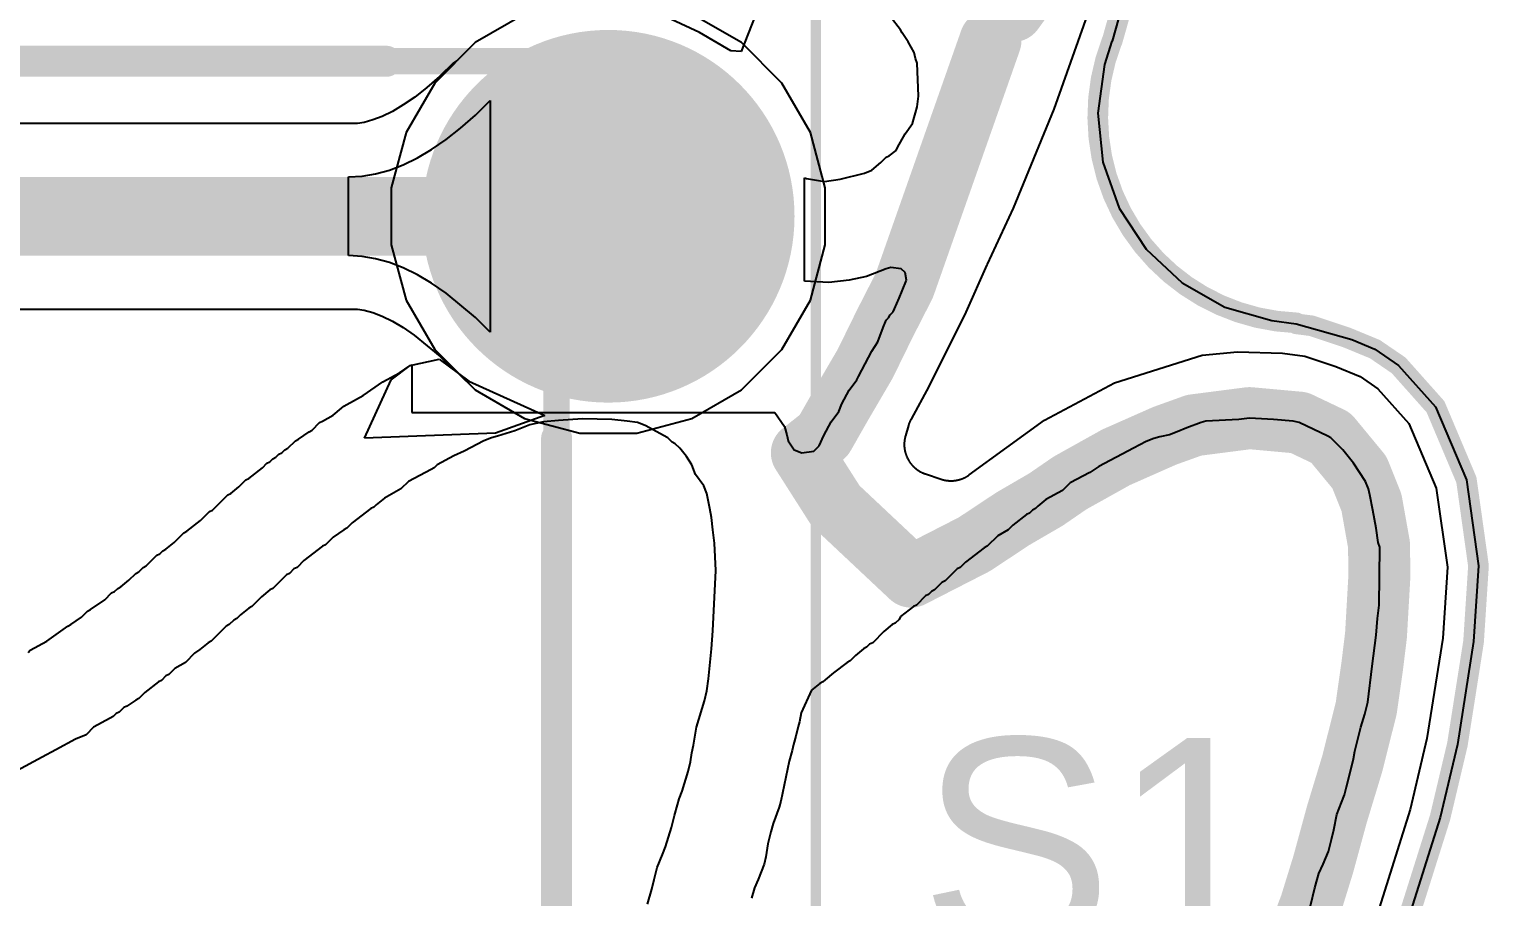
# Model space of a CAD drawing. Header units: inches. Extents: x -21.6 to 21.4, y -24.6 to 14.5.
# Drawn here: x 14.35 to 21.41, y -17.89 to -13.69 of the extents above; entities that cross this region are included whole.
import ezdxf

# ---------------------------------------------------------------- set-up
doc = ezdxf.new("R2010")
doc.units = ezdxf.units.IN
for name, color, linetype in [('Bottom Layer', 5, 'Continuous'), ('Bottom Solder', 6, 'Continuous'), ('Mechanical 4', 56, 'Continuous'), ('Multi-Layer', 9, 'Continuous'), ('Pad Holes', 156, 'Continuous'), ('Top 3D Body', 56, 'Continuous'), ('Top Courtyard', 56, 'Continuous'), ('Top Layer', 1, 'Continuous'), ('Top Overlay', 2, 'Continuous'), ('Top Solder', 216, 'Continuous')]:
    doc.layers.add(name, color=color, linetype=linetype)
doc.styles.add('Arial', font='', dxfattribs={"height": 0.2})
doc.styles.get('Arial').set_extended_font_data('Arial')

# ---------------------------------------------------------------- blocks, each defined once
blk = doc.blocks.new('B__________6X6_59')
at = {"layer": 'Bottom Layer'}
h = blk.add_hatch(color=5, dxfattribs=at)
edge = h.paths.add_edge_path()
edge.add_arc((3.25, 2.25), 0.8, 0, 360)
at = {"layer": 'Bottom Solder'}
h = blk.add_hatch(color=6, dxfattribs=at)
edge = h.paths.add_edge_path()
edge.add_arc((3.25, 2.25), 0.9016, 0, 360)
at = {"layer": 'Multi-Layer'}
h = blk.add_hatch(color=9, dxfattribs=at)
edge = h.paths.add_edge_path()
edge.add_arc((3.25, 2.25), 0.8, 0, 360)
at = {"layer": 'Pad Holes'}
h = blk.add_hatch(color=7, dxfattribs=at)
edge = h.paths.add_edge_path()
edge.add_arc((3.25, 2.25), 0.5, 0, 360)
at = {"layer": 'Top Layer'}
h = blk.add_hatch(color=1, dxfattribs=at)
edge = h.paths.add_edge_path()
edge.add_arc((3.25, 2.25), 0.8, 0, 360)
at = {"layer": 'Top Solder'}
h = blk.add_hatch(color=216, dxfattribs=at)
edge = h.paths.add_edge_path()
edge.add_arc((3.25, 2.25), 0.9016, 0, 360)
at = {"layer": 'Top 3D Body'}
for points in [[(-3, 3, 0.127, 0.127, 0), (3, 3, 0.127, 0.127, 0)], [(3, -3, 0.127, 0.127, 0), (3, 3, 0.127, 0.127, 0)]]:
    blk.add_lwpolyline(points, format="xyseb", dxfattribs=at)
blk.add_lwpolyline([(2.9682, 3, 0.0635, 0.0635, 1), (3.0317, 3, 0.0635, 0.0635, 1)], format="xyseb", close=True, dxfattribs=at)
blk.add_lwpolyline([(2.9682, 3, 0.0635, 0.0635, 1), (3.0317, 3, 0.0635, 0.0635, 1)], format="xyseb", close=True, dxfattribs=at)
at = {"layer": 'Top Courtyard'}
blk.add_lwpolyline([(4.254, -3.254, 0.05, 0.05, 0), (4.254, 3.254, 0.05, 0.05, 0)], format="xyseb", dxfattribs=at)
at = {"layer": 'Top Overlay'}
for points in [[(-2.176, 3, 0.15, 0.15, 0), (2.176, 3, 0.15, 0.15, 0)], [(3, -1.176, 0.15, 0.15, 0), (3, 1.176, 0.15, 0.15, 0)]]:
    blk.add_lwpolyline(points, format="xyseb", dxfattribs=at)
for points in [[(2.1385, 3, 0.075, 0.075, 1), (2.2135, 3, 0.075, 0.075, 1)], [(2.9625, 1.176, 0.075, 0.075, 1), (3.0375, 1.176, 0.075, 0.075, 1)]]:
    blk.add_lwpolyline(points, format="xyseb", close=True, dxfattribs=at)

msp = doc.modelspace()

# ---------------------------------------------------------------- linework, layer by layer
at = {"layer": 'Bottom Layer'}
for p, q in [((19.7684, -13.1221), (19.5888, -13.7528)), ((16.7447, -13.6216), (16.5053, -13.7598)), ((17.7947, -13.7598), (17.5553, -13.6216)), ((16.5053, -13.7598), (16.3098, -13.9553)), ((17.9902, -13.9553), (17.7947, -13.7598)), ((19.5879, -13.7525), (19.5513, -13.8657)), ((19.5888, -13.7528), (19.5879, -13.7525)), ((19.5513, -13.8657), (19.5195, -14.1011)), ((16.3098, -13.9553), (16.1716, -14.1947)), ((18.1284, -14.1947), (17.9902, -13.9553)), ((19.5195, -14.1011), (19.5441, -14.3374)), ((16.1716, -14.1947), (16.1, -14.4618)), ((18.2, -14.4618), (18.1284, -14.1947)), ((19.5441, -14.3374), (19.6237, -14.5612)), ((16.1, -14.4618), (16.1, -14.7382)), ((18.2, -14.7382), (18.2, -14.4618)), ((19.6237, -14.5612), (19.7538, -14.7598)), ((16.1, -14.7382), (16.1716, -15.0053)), ((18.1284, -15.0053), (18.2, -14.7382)), ((19.7538, -14.7598), (19.9272, -14.9222)), ((19.9272, -14.9222), (20.1339, -15.0392)), ((16.1716, -15.0053), (16.3098, -15.2447)), ((17.9902, -15.2447), (18.1284, -15.0053)), ((20.1339, -15.0392), (20.3624, -15.1041)), ((20.3624, -15.1041), (20.4802, -15.1204)), ((20.4802, -15.1204), (20.7487, -15.1966)), ((16.3098, -15.2447), (16.5053, -15.4402)), ((17.7947, -15.4402), (17.9902, -15.2447)), ((20.7487, -15.1966), (20.8607, -15.2429)), ((20.8607, -15.2429), (20.9756, -15.3213)), ((20.9756, -15.3213), (21.1543, -15.5219)), ((16.5053, -15.4402), (16.7447, -15.5784)), ((17.5553, -15.5784), (17.7947, -15.4402)), ((21.1543, -15.5219), (21.3038, -15.8757)), ((16.7447, -15.5784), (17.0118, -15.65)), ((17.2882, -15.65), (17.5553, -15.5784)), ((17.0118, -15.65), (17.2882, -15.65)), ((21.3038, -15.8757), (21.3622, -16.2914)), ((21.3622, -16.2914), (21.3385, -16.658)), ((21.3385, -16.658), (21.2601, -17.1558)), ((21.2601, -17.1558), (21.1762, -17.5096)), ((21.1762, -17.5096), (21.023, -17.9947))]:
    msp.add_line(p, q, dxfattribs=at)
at = {"layer": 'Mechanical 4'}
for points in [[(19.5888, -13.7528, 0.1, 0.1, 0), (19.7684, -13.1221, 0.1, 0.1, 0)], [(20.4808, -15.1157, 0.1, 0.1, -0.515756), (19.5879, -13.7525, 0.1, 0.1, 0)], [(20.4802, -15.1204, 0.1, 0.1, 0), (20.5544, -15.1298, 0.1, 0.1, 0)], [(20.5544, -15.1298, 0.1, 0.1, 0), (20.7239, -15.1864, 0.1, 0.1, 0)], [(20.7239, -15.1864, 0.1, 0.1, 0), (20.8607, -15.2429, 0.1, 0.1, 0)], [(20.8607, -15.2429, 0.1, 0.1, 0), (20.9756, -15.3213, 0.1, 0.1, 0)], [(20.9756, -15.3213, 0.1, 0.1, 0), (21.1543, -15.5219, 0.1, 0.1, 0)], [(21.1543, -15.5219, 0.1, 0.1, 0), (21.3038, -15.8757, 0.1, 0.1, 0)], [(21.3038, -15.8757, 0.1, 0.1, 0), (21.3622, -16.2914, 0.1, 0.1, 0)], [(21.3385, -16.658, 0.1, 0.1, 0), (21.3622, -16.2914, 0.1, 0.1, 0)], [(21.2601, -17.1558, 0.1, 0.1, 0), (21.3385, -16.658, 0.1, 0.1, 0)], [(21.1762, -17.5096, 0.1, 0.1, 0), (21.2601, -17.1558, 0.1, 0.1, 0)], [(21.023, -17.9947, 0.1, 0.1, 0), (21.1762, -17.5096, 0.1, 0.1, 0)]]:
    msp.add_lwpolyline(points, format="xyseb", dxfattribs=at)
for points in [[(19.5629, -13.7525, 0.05, 0.05, 1), (19.6129, -13.7525, 0.05, 0.05, 1)], [(19.5638, -13.7528, 0.05, 0.05, 1), (19.6138, -13.7528, 0.05, 0.05, 1)], [(20.4552, -15.1204, 0.05, 0.05, 1), (20.5052, -15.1204, 0.05, 0.05, 1)], [(20.4558, -15.1157, 0.05, 0.05, 1), (20.5058, -15.1157, 0.05, 0.05, 1)], [(20.5294, -15.1298, 0.05, 0.05, 1), (20.5794, -15.1298, 0.05, 0.05, 1)], [(20.5294, -15.1298, 0.05, 0.05, 1), (20.5794, -15.1298, 0.05, 0.05, 1)], [(20.6989, -15.1864, 0.05, 0.05, 1), (20.7489, -15.1864, 0.05, 0.05, 1)], [(20.6989, -15.1864, 0.05, 0.05, 1), (20.7489, -15.1864, 0.05, 0.05, 1)], [(20.8357, -15.2429, 0.05, 0.05, 1), (20.8857, -15.2429, 0.05, 0.05, 1)], [(20.8357, -15.2429, 0.05, 0.05, 1), (20.8857, -15.2429, 0.05, 0.05, 1)], [(20.9506, -15.3213, 0.05, 0.05, 1), (21.0006, -15.3213, 0.05, 0.05, 1)], [(20.9506, -15.3213, 0.05, 0.05, 1), (21.0006, -15.3213, 0.05, 0.05, 1)], [(21.1293, -15.5219, 0.05, 0.05, 1), (21.1793, -15.5219, 0.05, 0.05, 1)], [(21.1293, -15.5219, 0.05, 0.05, 1), (21.1793, -15.5219, 0.05, 0.05, 1)], [(21.2788, -15.8757, 0.05, 0.05, 1), (21.3288, -15.8757, 0.05, 0.05, 1)], [(21.2788, -15.8757, 0.05, 0.05, 1), (21.3288, -15.8757, 0.05, 0.05, 1)], [(21.3372, -16.2914, 0.05, 0.05, 1), (21.3872, -16.2914, 0.05, 0.05, 1)], [(21.3372, -16.2914, 0.05, 0.05, 1), (21.3872, -16.2914, 0.05, 0.05, 1)], [(21.3135, -16.658, 0.05, 0.05, 1), (21.3635, -16.658, 0.05, 0.05, 1)], [(21.3135, -16.658, 0.05, 0.05, 1), (21.3635, -16.658, 0.05, 0.05, 1)], [(21.2351, -17.1558, 0.05, 0.05, 1), (21.2851, -17.1558, 0.05, 0.05, 1)], [(21.2351, -17.1558, 0.05, 0.05, 1), (21.2851, -17.1558, 0.05, 0.05, 1)], [(21.1512, -17.5096, 0.05, 0.05, 1), (21.2012, -17.5096, 0.05, 0.05, 1)], [(21.1512, -17.5096, 0.05, 0.05, 1), (21.2012, -17.5096, 0.05, 0.05, 1)]]:
    msp.add_lwpolyline(points, format="xyseb", close=True, dxfattribs=at)
at = {"layer": 'Top Layer'}
for p, q in [((19.7684, -13.1221), (19.5888, -13.7528)), ((16.7447, -13.6216), (16.5053, -13.7598)), ((17.7947, -13.7598), (17.5553, -13.6216)), ((16.5053, -13.7598), (16.4203, -13.8448)), ((17.9902, -13.9553), (17.7947, -13.7598)), ((19.5879, -13.7525), (19.5513, -13.8657)), ((19.5888, -13.7528), (19.5879, -13.7525)), ((16.4203, -13.8448), (16.4008, -13.8574)), ((16.4008, -13.8574), (16.3333, -13.9232)), ((19.5513, -13.8657), (19.5195, -14.1011)), ((16.2722, -13.9771), (16.2136, -14.0231)), ((16.3333, -13.9232), (16.2722, -13.9771)), ((18.1284, -14.1947), (17.9902, -13.9553)), ((16.2136, -14.0231), (16.1579, -14.0615)), ((16.5066, -14.1102), (16.5787, -14.04)), ((16.5787, -14.04), (16.5787, -15.16)), ((16.0563, -14.1164), (16.0107, -14.1339)), ((16.1054, -14.0924), (16.0563, -14.1164)), ((16.1579, -14.0615), (16.1054, -14.0924)), ((16.4354, -14.173), (16.5066, -14.1102)), ((19.5195, -14.1011), (19.5441, -14.3374)), ((15.937, -14.1509), (11.7452, -14.1509)), ((15.9686, -14.1456), (15.937, -14.1509)), ((16.0107, -14.1339), (15.9686, -14.1456)), ((16.3649, -14.2284), (16.4354, -14.173)), ((18.2, -14.4618), (18.1284, -14.1947)), ((16.2951, -14.2765), (16.3649, -14.2284)), ((16.158, -14.3504), (16.2262, -14.3171)), ((16.2262, -14.3171), (16.2951, -14.2765)), ((19.5441, -14.3374), (19.6237, -14.5612)), ((15.893, -14.4095), (15.9581, -14.4058)), ((15.893, -14.7905), (15.893, -14.4095)), ((15.9581, -14.4058), (16.024, -14.3947)), ((16.024, -14.3947), (16.0906, -14.3762)), ((16.0906, -14.3762), (16.158, -14.3504)), ((18.2, -14.7382), (18.2, -14.4618)), ((19.6237, -14.5612), (19.7538, -14.7598)), ((18.1284, -15.0053), (18.2, -14.7382)), ((19.7538, -14.7598), (19.9272, -14.9222)), ((15.9581, -14.7942), (15.893, -14.7905)), ((16.024, -14.8053), (15.9581, -14.7942)), ((16.0906, -14.8238), (16.024, -14.8053)), ((16.158, -14.8496), (16.0906, -14.8238)), ((16.2262, -14.8829), (16.158, -14.8496)), ((16.2951, -14.9235), (16.2262, -14.8829)), ((16.3649, -14.9716), (16.2951, -14.9235)), ((16.5066, -15.0898), (16.3649, -14.9716)), ((19.9272, -14.9222), (20.1339, -15.0392)), ((17.9902, -15.2447), (18.1284, -15.0053)), ((20.1339, -15.0392), (20.3624, -15.1041)), ((11.7452, -15.0491), (15.937, -15.0491)), ((15.937, -15.0491), (15.9686, -15.0544)), ((15.9686, -15.0544), (16.0107, -15.0661)), ((16.0107, -15.0661), (16.0563, -15.0836)), ((16.0563, -15.0836), (16.1054, -15.1076)), ((16.1054, -15.1076), (16.1579, -15.1385)), ((16.5787, -15.16), (16.5066, -15.0898)), ((20.3624, -15.1041), (20.4802, -15.1204)), ((16.1579, -15.1385), (16.2106, -15.1748)), ((16.2106, -15.1748), (16.3358, -15.2792)), ((20.4802, -15.1204), (20.7487, -15.1966)), ((17.7947, -15.4402), (17.9902, -15.2447)), ((20.7487, -15.1966), (20.8607, -15.2429)), ((20.8607, -15.2429), (20.9756, -15.3213)), ((16.3358, -15.2792), (16.4008, -15.3426)), ((20.9756, -15.3213), (21.1543, -15.5219)), ((16.4008, -15.3426), (16.4203, -15.3552)), ((16.4203, -15.3552), (16.5053, -15.4402)), ((16.5053, -15.4402), (16.7447, -15.5784)), ((17.5553, -15.5784), (17.7947, -15.4402)), ((21.1543, -15.5219), (21.3038, -15.8757)), ((16.7447, -15.5784), (17.0118, -15.65)), ((17.2882, -15.65), (17.5553, -15.5784)), ((17.0118, -15.65), (17.2882, -15.65)), ((21.3038, -15.8757), (21.3622, -16.2914)), ((21.3622, -16.2914), (21.3385, -16.658)), ((21.3385, -16.658), (21.2601, -17.1558)), ((21.2601, -17.1558), (21.1762, -17.5096)), ((21.1762, -17.5096), (21.023, -17.9947))]:
    msp.add_line(p, q, dxfattribs=at)
msp.add_lwpolyline([(10.65, -14.6, 0.381, 0.381, 0), (17.15, -14.6, 0.381, 0.381, 0)], format="xyseb", dxfattribs=at)
msp.add_lwpolyline([(17.0548, -14.6, 0.1905, 0.1905, 1), (17.2453, -14.6, 0.1905, 0.1905, 1)], format="xyseb", close=True, dxfattribs=at)
at = {"layer": 'Top Overlay'}
for p, q in [((17.5921, -13.7105), (17.4113, -13.6274)), ((17.8603, -13.6295), (17.7937, -13.802)), ((18.5648, -13.6983), (18.5138, -13.6327)), ((19.4686, -13.6272), (19.3073, -14.0822)), ((18.5721, -13.7129), (18.5648, -13.6983)), ((17.7439, -13.7999), (17.5921, -13.7105)), ((18.6013, -13.7567), (18.5721, -13.7129)), ((18.6305, -13.8077), (18.6013, -13.7567)), ((17.7937, -13.802), (17.7439, -13.7999)), ((18.6378, -13.8369), (18.6305, -13.8077)), ((18.6451, -13.8588), (18.6378, -13.8369)), ((18.6524, -14.0193), (18.6451, -13.8588)), ((18.6451, -14.0703), (18.6524, -14.0193)), ((18.6232, -14.1506), (18.6305, -14.1214)), ((18.6305, -14.1214), (18.6378, -14.0995)), ((18.6378, -14.0995), (18.6451, -14.0703)), ((19.3073, -14.0822), (19.1095, -14.5606)), ((18.5867, -14.2016), (18.6232, -14.1506)), ((18.5429, -14.2819), (18.5502, -14.2673)), ((18.5502, -14.2673), (18.5867, -14.2016)), ((18.4262, -14.3767), (18.47, -14.3402)), ((18.47, -14.3402), (18.4955, -14.3147)), ((18.4955, -14.3147), (18.5101, -14.3074)), ((18.5101, -14.3074), (18.5429, -14.2819)), ((18.273, -14.4204), (18.3898, -14.3913)), ((18.3898, -14.3913), (18.4262, -14.3767)), ((18.1, -14.9139), (18.1, -14.4146)), ((18.1, -14.4146), (18.1089, -14.4168)), ((18.1089, -14.4168), (18.1965, -14.4314)), ((18.1965, -14.4314), (18.273, -14.4204)), ((19.1095, -14.5606), (18.9833, -14.8311)), ((18.9818, -14.8345), (18.8812, -15.0644)), ((18.9826, -14.8327), (18.9818, -14.8345)), ((18.9833, -14.8311), (18.9826, -14.8327)), ((18.4007, -14.8909), (18.3168, -14.9092)), ((18.4955, -14.8545), (18.4007, -14.8909)), ((18.5174, -14.8472), (18.4955, -14.8545)), ((18.5685, -14.8545), (18.5174, -14.8472)), ((18.5867, -14.8727), (18.5685, -14.8545)), ((18.594, -14.9092), (18.5867, -14.8727)), ((18.2183, -14.9201), (18.1, -14.9139)), ((18.3168, -14.9092), (18.2183, -14.9201)), ((18.5575, -14.9967), (18.5721, -14.9602)), ((18.5721, -14.9602), (18.594, -14.9092)), ((18.5283, -15.0624), (18.5356, -15.0478)), ((18.5356, -15.0478), (18.5575, -14.9967)), ((18.4809, -15.1389), (18.4955, -15.1025)), ((18.4955, -15.1025), (18.5065, -15.0915)), ((18.5065, -15.0915), (18.5138, -15.0769)), ((18.5138, -15.0769), (18.5283, -15.0624)), ((18.8812, -15.0644), (18.7017, -15.4233)), ((18.4554, -15.2082), (18.4809, -15.1389)), ((18.3606, -15.376), (18.4262, -15.252)), ((18.4262, -15.252), (18.4554, -15.2082)), ((20.0243, -15.2722), (20.196, -15.2563)), ((20.196, -15.2563), (20.4131, -15.2631)), ((16.0995, -15.3909), (16.1905, -15.3213)), ((16.1395, -15.3578), (16.1905, -15.3213)), ((16.1905, -15.3213), (16.3319, -15.2913)), ((16.1905, -15.3213), (16.2, -15.3187)), ((16.2, -15.3187), (16.2, -15.55)), ((16.3319, -15.2913), (16.4747, -15.3975)), ((19.6007, -15.4055), (20.0243, -15.2722)), ((20.4131, -15.2631), (20.5209, -15.2768)), ((20.5209, -15.2768), (20.6715, -15.327)), ((20.6715, -15.327), (20.789, -15.3756)), ((15.9644, -15.4672), (16.0592, -15.4015)), ((15.97, -15.6731), (16.0995, -15.3909)), ((16.0592, -15.4015), (16.1395, -15.3578)), ((16.4747, -15.3975), (16.8433, -15.5635)), ((18.3168, -15.4417), (18.3533, -15.3906)), ((18.3533, -15.3906), (18.3606, -15.376)), ((20.789, -15.3756), (20.8758, -15.4348)), ((15.8841, -15.5109), (15.9644, -15.4672)), ((18.2803, -15.5073), (18.3168, -15.4417)), ((18.7017, -15.4233), (18.6155, -15.5814)), ((19.261, -15.5873), (19.6007, -15.4055)), ((20.8758, -15.4348), (21.0258, -15.6031)), ((15.8185, -15.562), (15.8586, -15.5292)), ((15.8586, -15.5292), (15.8696, -15.5182)), ((15.8696, -15.5182), (15.8841, -15.5109)), ((18.2658, -15.5438), (18.2803, -15.5073)), ((15.7164, -15.635), (15.7529, -15.5985)), ((15.7529, -15.5985), (15.7674, -15.5912)), ((15.7674, -15.5912), (15.8185, -15.562)), ((16.2, -15.55), (17.957, -15.55)), ((16.8433, -15.5635), (16.6042, -15.6499)), ((16.7704, -15.6094), (16.6975, -15.6386)), ((16.7996, -15.6021), (16.7704, -15.6094)), ((16.8361, -15.5948), (16.7996, -15.6021)), ((16.909, -15.5875), (16.8361, -15.5948)), ((17.0257, -15.5802), (16.909, -15.5875)), ((17.168, -15.5839), (17.0257, -15.5802)), ((17.2409, -15.5912), (17.168, -15.5839)), ((17.292, -15.5985), (17.2409, -15.5912)), ((17.3284, -15.6131), (17.292, -15.5985)), ((17.4378, -15.6714), (17.3284, -15.6131)), ((17.957, -15.55), (18.0032, -15.6167)), ((18.1928, -15.6605), (18.2293, -15.5948)), ((18.2293, -15.5948), (18.2658, -15.5438)), ((18.6029, -15.612), (18.5884, -15.663)), ((18.6031, -15.6115), (18.6029, -15.612)), ((18.6032, -15.611), (18.6031, -15.6115)), ((18.6039, -15.6089), (18.6032, -15.611)), ((18.6045, -15.6069), (18.6039, -15.6089)), ((18.6047, -15.6064), (18.6045, -15.6069)), ((18.6048, -15.6059), (18.6047, -15.6064)), ((18.6056, -15.6038), (18.6048, -15.6059)), ((18.6063, -15.6018), (18.6056, -15.6038)), ((18.6064, -15.6013), (18.6063, -15.6018)), ((18.6066, -15.6008), (18.6064, -15.6013)), ((18.6074, -15.5988), (18.6066, -15.6008)), ((18.6082, -15.5968), (18.6074, -15.5988)), ((18.6084, -15.5963), (18.6082, -15.5968)), ((18.6086, -15.5958), (18.6084, -15.5963)), ((18.6095, -15.5938), (18.6086, -15.5958)), ((18.6103, -15.5919), (18.6095, -15.5938)), ((18.6105, -15.5914), (18.6103, -15.5919)), ((18.6107, -15.5909), (18.6105, -15.5914)), ((18.6116, -15.589), (18.6107, -15.5909)), ((18.6126, -15.587), (18.6116, -15.589)), ((18.6128, -15.5865), (18.6126, -15.587)), ((18.613, -15.5861), (18.6128, -15.5865)), ((18.614, -15.5843), (18.613, -15.5861)), ((18.615, -15.5823), (18.614, -15.5843)), ((18.6153, -15.5818), (18.615, -15.5823)), ((18.6155, -15.5814), (18.6153, -15.5818)), ((18.8973, -15.8512), (19.261, -15.5873)), ((20.02, -15.5985), (19.9507, -15.624)), ((20.0419, -15.5912), (20.02, -15.5985)), ((20.2024, -15.5839), (20.0419, -15.5912)), ((20.2535, -15.5766), (20.2024, -15.5839)), ((20.3702, -15.5839), (20.2535, -15.5766)), ((20.465, -15.5912), (20.3702, -15.5839)), ((20.4942, -15.5985), (20.465, -15.5912)), ((20.6328, -15.6641), (20.4942, -15.5985)), ((21.0258, -15.6031), (21.158, -15.916)), ((15.6361, -15.686), (15.6507, -15.6787)), ((15.6507, -15.6787), (15.7018, -15.6422)), ((15.7018, -15.6422), (15.7164, -15.635)), ((16.6042, -15.6499), (15.97, -15.6731)), ((16.5844, -15.6714), (16.5479, -15.686)), ((16.6136, -15.6641), (16.5844, -15.6714)), ((16.6975, -15.6386), (16.6136, -15.6641)), ((17.4597, -15.6933), (17.4378, -15.6714)), ((18.0032, -15.6167), (18.0141, -15.6568)), ((18.0141, -15.6568), (18.0214, -15.686)), ((18.1709, -15.7115), (18.1928, -15.6605)), ((18.584, -15.684), (18.5837, -15.686)), ((18.5841, -15.6828), (18.584, -15.6834)), ((18.584, -15.6834), (18.584, -15.684)), ((18.5845, -15.6807), (18.5841, -15.6828)), ((18.5848, -15.6787), (18.5845, -15.6807)), ((18.5849, -15.6781), (18.5848, -15.6787)), ((18.585, -15.6775), (18.5849, -15.6781)), ((18.5854, -15.6754), (18.585, -15.6775)), ((18.5858, -15.6734), (18.5854, -15.6754)), ((18.5859, -15.6729), (18.5858, -15.6734)), ((18.586, -15.6723), (18.5859, -15.6729)), ((18.5866, -15.67), (18.586, -15.6723)), ((18.587, -15.6682), (18.5866, -15.67)), ((18.5871, -15.6677), (18.587, -15.6682)), ((18.5873, -15.6671), (18.5871, -15.6677)), ((18.5878, -15.665), (18.5873, -15.6671)), ((18.5884, -15.663), (18.5878, -15.665)), ((19.7903, -15.6751), (19.7538, -15.6897)), ((19.8194, -15.6678), (19.7903, -15.6751)), ((19.8669, -15.6568), (19.8194, -15.6678)), ((19.9033, -15.6422), (19.8669, -15.6568)), ((19.9507, -15.624), (19.9033, -15.6422)), ((20.6474, -15.6714), (20.6328, -15.6641)), ((20.7057, -15.7298), (20.6474, -15.6714)), ((15.5413, -15.7663), (15.5559, -15.7517)), ((15.5559, -15.7517), (15.5705, -15.7444)), ((15.5705, -15.7444), (15.5851, -15.7298)), ((15.5851, -15.7298), (15.5997, -15.7225)), ((15.5997, -15.7225), (15.6361, -15.686)), ((16.4531, -15.7371), (16.402, -15.759)), ((16.5479, -15.686), (16.4531, -15.7371)), ((17.4743, -15.7006), (17.4597, -15.6933)), ((17.4962, -15.7225), (17.4743, -15.7006)), ((17.529, -15.7626), (17.4962, -15.7225)), ((18.0214, -15.686), (18.0506, -15.7298)), ((18.0506, -15.7298), (18.087, -15.7444)), ((18.087, -15.7444), (18.1454, -15.7371)), ((18.1454, -15.7371), (18.1709, -15.7115)), ((18.5827, -15.6994), (18.5826, -15.7)), ((18.5826, -15.7), (18.5826, -15.7023)), ((18.5826, -15.7023), (18.5826, -15.7042)), ((18.5826, -15.7042), (18.5826, -15.7047)), ((18.5826, -15.7047), (18.5826, -15.7053)), ((18.5826, -15.7053), (18.5826, -15.7075)), ((18.5826, -15.7075), (18.5827, -15.7095)), ((18.5828, -15.6968), (18.5827, -15.6988)), ((18.5827, -15.6988), (18.5827, -15.6994)), ((18.5827, -15.7095), (18.5827, -15.7101)), ((18.5827, -15.7101), (18.5827, -15.7107)), ((18.5827, -15.7107), (18.5828, -15.7127)), ((18.5829, -15.6946), (18.5828, -15.6968)), ((18.5828, -15.7127), (18.583, -15.7149)), ((18.583, -15.6935), (18.5829, -15.694)), ((18.5829, -15.694), (18.5829, -15.6946)), ((18.5832, -15.6914), (18.583, -15.6935)), ((18.583, -15.7149), (18.583, -15.7155)), ((18.583, -15.7155), (18.583, -15.716)), ((18.583, -15.716), (18.5832, -15.718)), ((18.5833, -15.6893), (18.5832, -15.6914)), ((18.5832, -15.718), (18.5834, -15.7202)), ((18.5834, -15.6887), (18.5833, -15.6893)), ((18.5835, -15.6881), (18.5834, -15.6887)), ((18.5834, -15.7202), (18.5835, -15.7209)), ((18.5837, -15.686), (18.5835, -15.6881)), ((18.5835, -15.7209), (18.5836, -15.7214)), ((18.5836, -15.7214), (18.5838, -15.7233)), ((18.5838, -15.7233), (18.5841, -15.7255)), ((18.5841, -15.7255), (18.5842, -15.7261)), ((18.5842, -15.7261), (18.5843, -15.7267)), ((18.5843, -15.7267), (18.5846, -15.7289)), ((18.5846, -15.7289), (18.585, -15.7308)), ((18.585, -15.7308), (18.5851, -15.7313)), ((18.5851, -15.7313), (18.5852, -15.7319)), ((18.5852, -15.7319), (18.5856, -15.7339)), ((18.5856, -15.7339), (18.586, -15.7361)), ((18.586, -15.7361), (18.5861, -15.7367)), ((18.5861, -15.7367), (18.5862, -15.7372)), ((18.5862, -15.7372), (18.5867, -15.7391)), ((18.5867, -15.7391), (18.5872, -15.7413)), ((18.5872, -15.7413), (18.5874, -15.7418)), ((18.5874, -15.7418), (18.5875, -15.7424)), ((18.5875, -15.7424), (18.5881, -15.7444)), ((18.5881, -15.7444), (18.5886, -15.7464)), ((18.5886, -15.7464), (18.5888, -15.747)), ((18.5888, -15.747), (18.589, -15.7476)), ((18.589, -15.7476), (18.5896, -15.7494)), ((18.5896, -15.7494), (18.5902, -15.7516)), ((18.5902, -15.7516), (18.5905, -15.7522)), ((18.5905, -15.7522), (18.5906, -15.7527)), ((18.5906, -15.7527), (18.5912, -15.7544)), ((18.5912, -15.7544), (18.592, -15.7566)), ((19.6918, -15.7225), (19.524, -15.81)), ((19.7538, -15.6897), (19.6918, -15.7225)), ((20.7385, -15.7699), (20.7057, -15.7298)), ((15.41, -15.8684), (15.4757, -15.8173)), ((15.4757, -15.8173), (15.4975, -15.7954)), ((15.4975, -15.7954), (15.5121, -15.7881)), ((15.5121, -15.7881), (15.5267, -15.7735)), ((15.5267, -15.7735), (15.5413, -15.7663)), ((16.2926, -15.8246), (16.1832, -15.883)), ((16.3072, -15.8173), (16.2926, -15.8246)), ((16.3218, -15.8027), (16.3072, -15.8173)), ((16.402, -15.759), (16.3218, -15.8027)), ((17.5546, -15.8027), (17.529, -15.7626)), ((17.5728, -15.8501), (17.5546, -15.8027)), ((18.592, -15.7566), (18.5923, -15.7572)), ((18.5923, -15.7572), (18.5924, -15.7577)), ((18.5924, -15.7577), (18.5931, -15.7594)), ((18.5931, -15.7594), (18.594, -15.7616)), ((18.594, -15.7616), (18.5942, -15.7621)), ((18.5942, -15.7621), (18.5944, -15.7627)), ((18.5944, -15.7627), (18.5953, -15.7645)), ((18.5953, -15.7645), (18.5961, -15.7665)), ((18.5961, -15.7665), (18.5964, -15.767)), ((18.5964, -15.767), (18.5966, -15.7676)), ((18.5966, -15.7676), (18.5974, -15.7693)), ((18.5974, -15.7693), (18.5984, -15.7713)), ((18.5984, -15.7713), (18.5987, -15.7719)), ((18.5987, -15.7719), (18.5989, -15.7724)), ((18.5989, -15.7724), (18.5999, -15.7742)), ((18.5999, -15.7742), (18.6009, -15.7761)), ((18.6009, -15.7761), (18.6012, -15.7766)), ((18.6012, -15.7766), (18.6015, -15.7771)), ((18.6015, -15.7771), (18.6025, -15.7788)), ((18.6025, -15.7788), (18.6035, -15.7807)), ((18.6035, -15.7807), (18.6039, -15.7813)), ((18.6039, -15.7813), (18.6041, -15.7817)), ((18.6041, -15.7817), (18.6052, -15.7835)), ((18.6052, -15.7835), (18.6064, -15.7853)), ((18.6064, -15.7853), (18.6067, -15.7858)), ((18.6067, -15.7858), (18.607, -15.7863)), ((18.607, -15.7863), (18.6082, -15.788)), ((18.6082, -15.788), (18.6093, -15.7897)), ((18.6093, -15.7897), (18.6097, -15.7902)), ((18.6097, -15.7902), (18.61, -15.7907)), ((18.61, -15.7907), (18.6112, -15.7924)), ((18.6112, -15.7924), (18.6125, -15.7941)), ((18.6125, -15.7941), (18.6128, -15.7946)), ((18.6128, -15.7946), (18.6132, -15.795)), ((18.6132, -15.795), (18.6144, -15.7966)), ((18.6144, -15.7966), (18.6158, -15.7983)), ((18.6158, -15.7983), (18.6161, -15.7988)), ((18.6161, -15.7988), (18.6165, -15.7992)), ((18.6165, -15.7992), (18.6177, -15.8006)), ((18.6177, -15.8006), (18.6192, -15.8024)), ((18.6192, -15.8024), (18.6196, -15.8029)), ((18.6196, -15.8029), (18.6199, -15.8033)), ((18.6199, -15.8033), (18.6212, -15.8047)), ((18.6212, -15.8047), (18.6228, -15.8064)), ((18.6228, -15.8064), (18.6232, -15.8068)), ((18.6232, -15.8068), (18.6235, -15.8073)), ((18.6235, -15.8073), (18.625, -15.8087)), ((18.625, -15.8087), (18.6265, -15.8103)), ((18.6265, -15.8103), (18.6269, -15.8107)), ((18.6269, -15.8107), (18.6273, -15.8111)), ((18.6273, -15.8111), (18.6286, -15.8124)), ((18.6286, -15.8124), (18.6303, -15.814)), ((18.6303, -15.814), (18.6308, -15.8144)), ((18.6308, -15.8144), (18.6312, -15.8148)), ((18.6312, -15.8148), (18.6327, -15.8161)), ((18.6327, -15.8161), (18.6343, -15.8176)), ((18.6343, -15.8176), (18.6348, -15.8179)), ((18.6348, -15.8179), (18.6352, -15.8183)), ((18.6352, -15.8183), (18.6367, -15.8196)), ((18.6367, -15.8196), (18.6384, -15.821)), ((18.6384, -15.821), (18.6389, -15.8214)), ((18.6389, -15.8214), (18.6393, -15.8217)), ((18.6393, -15.8217), (18.6409, -15.8229)), ((18.6409, -15.8229), (18.6426, -15.8243)), ((18.6426, -15.8243), (18.6431, -15.8247)), ((18.6431, -15.8247), (18.6436, -15.825)), ((18.6436, -15.825), (18.6452, -15.8262)), ((19.524, -15.81), (19.4803, -15.8392)), ((20.7568, -15.7954), (20.7385, -15.7699)), ((20.8151, -15.883), (20.7568, -15.7954)), ((15.3626, -15.9085), (15.3954, -15.8757)), ((15.3954, -15.8757), (15.41, -15.8684)), ((16.1832, -15.883), (16.1467, -15.9194)), ((17.6129, -15.9048), (17.5728, -15.8501)), ((18.6452, -15.8262), (18.647, -15.8274)), ((18.647, -15.8274), (18.6475, -15.8278)), ((18.6475, -15.8278), (18.6479, -15.8281)), ((18.6479, -15.8281), (18.6495, -15.8291)), ((18.6495, -15.8291), (18.6514, -15.8304)), ((18.6514, -15.8304), (18.652, -15.8308)), ((18.652, -15.8308), (18.6524, -15.831)), ((18.6524, -15.831), (18.654, -15.832)), ((18.654, -15.832), (18.656, -15.8332)), ((18.656, -15.8332), (18.6566, -15.8336)), ((18.6566, -15.8336), (18.657, -15.8338)), ((18.657, -15.8338), (18.6585, -15.8347)), ((18.6585, -15.8347), (18.6606, -15.8359)), ((18.6606, -15.8359), (18.6612, -15.8362)), ((18.6612, -15.8362), (18.6617, -15.8364)), ((18.6617, -15.8364), (18.6633, -15.8373)), ((18.6633, -15.8373), (18.6654, -15.8384)), ((18.6654, -15.8384), (18.666, -15.8386)), ((18.666, -15.8386), (18.6664, -15.8389)), ((18.6664, -15.8389), (18.6681, -15.8397)), ((18.6681, -15.8397), (18.6702, -15.8407)), ((18.6702, -15.8407), (18.6708, -15.8409)), ((18.6708, -15.8409), (18.6713, -15.8412)), ((18.6713, -15.8412), (18.673, -15.8419)), ((18.673, -15.8419), (18.6751, -15.8428)), ((18.6751, -15.8428), (18.6757, -15.843)), ((18.6757, -15.843), (18.6762, -15.8433)), ((18.6762, -15.8433), (18.6782, -15.844)), ((18.6782, -15.844), (18.6801, -15.8448)), ((18.6801, -15.8448), (18.6806, -15.845)), ((18.6806, -15.845), (18.6812, -15.8452)), ((18.6812, -15.8452), (18.6832, -15.8459)), ((18.6832, -15.8459), (18.6852, -15.8466)), ((18.6852, -15.8466), (18.7617, -15.8721)), ((18.7617, -15.8721), (18.7633, -15.8726)), ((18.7633, -15.8726), (18.7648, -15.8731)), ((18.7648, -15.8731), (18.7658, -15.8734)), ((18.7658, -15.8734), (18.7668, -15.8737)), ((18.7668, -15.8737), (18.7683, -15.8741)), ((18.7683, -15.8741), (18.7699, -15.8746)), ((18.7699, -15.8746), (18.771, -15.8748)), ((18.771, -15.8748), (18.772, -15.8751)), ((18.772, -15.8751), (18.7735, -15.8755)), ((18.7735, -15.8755), (18.7751, -15.8759)), ((18.7751, -15.8759), (18.7761, -15.8761)), ((18.7761, -15.8761), (18.7772, -15.8763)), ((18.7772, -15.8763), (18.7788, -15.8767)), ((18.7788, -15.8767), (18.7803, -15.877)), ((18.7803, -15.877), (18.7814, -15.8772)), ((18.7814, -15.8772), (18.7825, -15.8774)), ((18.7825, -15.8774), (18.784, -15.8777)), ((18.784, -15.8777), (18.7856, -15.8779)), ((18.7856, -15.8779), (18.7867, -15.8781)), ((18.7867, -15.8781), (18.7878, -15.8783)), ((18.7878, -15.8783), (18.7894, -15.8785)), ((18.7894, -15.8785), (18.7909, -15.8787)), ((18.7909, -15.8787), (18.792, -15.8788)), ((18.792, -15.8788), (18.7931, -15.8789)), ((18.7931, -15.8789), (18.7946, -15.8791)), ((18.7946, -15.8791), (18.7962, -15.8792)), ((18.7962, -15.8792), (18.7974, -15.8793)), ((18.7974, -15.8793), (18.7984, -15.8794)), ((18.7984, -15.8794), (18.7998, -15.8795)), ((18.7998, -15.8795), (18.8016, -15.8796)), ((18.8016, -15.8796), (18.8028, -15.8796)), ((18.8028, -15.8796), (18.8038, -15.8797)), ((18.8038, -15.8797), (18.8053, -15.8797)), ((18.8053, -15.8797), (18.8069, -15.8798)), ((18.8069, -15.8798), (18.808, -15.8798)), ((18.808, -15.8798), (18.8091, -15.8798)), ((18.8091, -15.8798), (18.8107, -15.8798)), ((18.8107, -15.8798), (18.8123, -15.8798)), ((18.8123, -15.8798), (18.8134, -15.8797)), ((18.8134, -15.8797), (18.8145, -15.8797)), ((18.8145, -15.8797), (18.8161, -15.8796)), ((18.8161, -15.8796), (18.8176, -15.8796)), ((18.8176, -15.8796), (18.8187, -15.8795)), ((18.8187, -15.8795), (18.8198, -15.8794)), ((18.8198, -15.8794), (18.8214, -15.8793)), ((18.8214, -15.8793), (18.823, -15.8792)), ((18.823, -15.8792), (18.824, -15.879)), ((18.824, -15.879), (18.8251, -15.8789)), ((18.8251, -15.8789), (18.8268, -15.8787)), ((18.8268, -15.8787), (18.8283, -15.8786)), ((18.8283, -15.8786), (18.8293, -15.8784)), ((18.8293, -15.8784), (18.8305, -15.8783)), ((18.8305, -15.8783), (18.8321, -15.878)), ((18.8321, -15.878), (18.8336, -15.8778)), ((18.8336, -15.8778), (18.8347, -15.8776)), ((18.8347, -15.8776), (18.8358, -15.8774)), ((18.8358, -15.8774), (18.8372, -15.8771)), ((18.8372, -15.8771), (18.8389, -15.8768)), ((18.8389, -15.8768), (18.84, -15.8766)), ((18.84, -15.8766), (18.841, -15.8764)), ((18.841, -15.8764), (18.8425, -15.876)), ((18.8425, -15.876), (18.8441, -15.8757)), ((18.8441, -15.8757), (18.8452, -15.8754)), ((18.8452, -15.8754), (18.8462, -15.8751)), ((18.8462, -15.8751), (18.8478, -15.8747)), ((18.8478, -15.8747), (18.8493, -15.8743)), ((18.8493, -15.8743), (18.8503, -15.874)), ((18.8503, -15.874), (18.8514, -15.8737)), ((18.8514, -15.8737), (18.853, -15.8732)), ((18.853, -15.8732), (18.8544, -15.8728)), ((18.8544, -15.8728), (18.8554, -15.8725)), ((18.8554, -15.8725), (18.8565, -15.8721)), ((18.8565, -15.8721), (18.8582, -15.8715)), ((18.8582, -15.8715), (18.8595, -15.8711)), ((18.8595, -15.8711), (18.8604, -15.8708)), ((18.8604, -15.8708), (18.8615, -15.8704)), ((18.8615, -15.8704), (18.8632, -15.8697)), ((18.8632, -15.8697), (18.8645, -15.8692)), ((18.8645, -15.8692), (18.8654, -15.8689)), ((18.8654, -15.8689), (18.8665, -15.8684)), ((18.8665, -15.8684), (18.8681, -15.8677)), ((18.8681, -15.8677), (18.8695, -15.8672)), ((18.8695, -15.8672), (18.8704, -15.8667)), ((18.8704, -15.8667), (18.8714, -15.8663)), ((18.8714, -15.8663), (18.8729, -15.8656)), ((18.8729, -15.8656), (18.8743, -15.8649)), ((18.8743, -15.8649), (18.8753, -15.8644)), ((18.8753, -15.8644), (18.8763, -15.864)), ((18.8763, -15.864), (18.8778, -15.8632)), ((18.8778, -15.8632), (18.8791, -15.8625)), ((18.8791, -15.8625), (18.88, -15.862)), ((18.88, -15.862), (18.881, -15.8615)), ((18.881, -15.8615), (18.8824, -15.8607)), ((18.8824, -15.8607), (18.8838, -15.8599)), ((18.8838, -15.8599), (18.8847, -15.8594)), ((18.8847, -15.8594), (18.8857, -15.8588)), ((18.8857, -15.8588), (18.887, -15.858)), ((18.887, -15.858), (18.8884, -15.8572)), ((18.8884, -15.8572), (18.8893, -15.8566)), ((18.8893, -15.8566), (18.8902, -15.856)), ((18.8902, -15.856), (18.8916, -15.8551)), ((18.8916, -15.8551), (18.8929, -15.8543)), ((18.8929, -15.8543), (18.8937, -15.8537)), ((18.8937, -15.8537), (18.8947, -15.853)), ((18.8947, -15.853), (18.896, -15.8521)), ((18.896, -15.8521), (18.8973, -15.8512)), ((19.3854, -15.8903), (19.349, -15.9267)), ((19.4803, -15.8392), (19.3854, -15.8903)), ((20.8297, -15.9194), (20.8151, -15.883)), ((15.235, -16.0216), (15.3079, -15.9486)), ((15.3079, -15.9486), (15.3225, -15.9413)), ((15.3225, -15.9413), (15.3626, -15.9085)), ((16.0665, -15.9632), (16.0264, -15.996)), ((16.1467, -15.9194), (16.0665, -15.9632)), ((17.6275, -15.9413), (17.6129, -15.9048)), ((17.6421, -16.0143), (17.6275, -15.9413)), ((19.349, -15.9267), (19.2687, -15.9705)), ((20.837, -15.9486), (20.8297, -15.9194)), ((20.8516, -16.0216), (20.837, -15.9486)), ((21.158, -15.916), (21.2115, -16.2971)), ((15.1766, -16.0726), (15.2204, -16.0289)), ((15.2204, -16.0289), (15.235, -16.0216)), ((16.0009, -16.0143), (15.9097, -16.0836)), ((16.0154, -16.007), (16.0009, -16.0143)), ((16.0264, -15.996), (16.0154, -16.007)), ((17.6494, -16.058), (17.6421, -16.0143)), ((19.1885, -16.0361), (19.1739, -16.0434)), ((19.2031, -16.0216), (19.1885, -16.0361)), ((19.2177, -16.0143), (19.2031, -16.0216)), ((19.2286, -16.0033), (19.2177, -16.0143)), ((19.2687, -15.9705), (19.2286, -16.0033)), ((20.8662, -16.1091), (20.8516, -16.0216)), ((15.1109, -16.1237), (15.1766, -16.0726)), ((15.9097, -16.0836), (15.8841, -16.1091)), ((17.6567, -16.1164), (17.6494, -16.058)), ((19.1082, -16.0945), (19.0864, -16.1164)), ((19.1739, -16.0434), (19.1082, -16.0945)), ((15.0088, -16.2112), (15.049, -16.1784)), ((15.049, -16.1784), (15.0964, -16.131)), ((15.0964, -16.131), (15.1109, -16.1237)), ((15.8185, -16.1529), (15.782, -16.1893)), ((15.8696, -16.1164), (15.8185, -16.1529)), ((15.8841, -16.1091), (15.8696, -16.1164)), ((17.664, -16.182), (17.6567, -16.1164)), ((19.0353, -16.1456), (18.9842, -16.1966)), ((19.0864, -16.1164), (19.0353, -16.1456)), ((20.8771, -16.1784), (20.8662, -16.1091)), ((20.8844, -16.2003), (20.8771, -16.1784)), ((14.914, -16.2914), (14.9651, -16.2404)), ((14.9651, -16.2404), (14.9796, -16.2331)), ((14.9796, -16.2331), (14.9942, -16.2185)), ((14.9942, -16.2185), (15.0088, -16.2112)), ((15.7674, -16.1966), (15.6763, -16.2659)), ((15.782, -16.1893), (15.7674, -16.1966)), ((17.6713, -16.3133), (17.664, -16.182)), ((18.9697, -16.2039), (18.8785, -16.2732)), ((18.9842, -16.1966), (18.9697, -16.2039)), ((20.8808, -16.4811), (20.8844, -16.2003)), ((14.8775, -16.3206), (14.8994, -16.2987)), ((14.8994, -16.2987), (14.914, -16.2914)), ((15.6288, -16.306), (15.607, -16.3279)), ((15.6434, -16.2987), (15.6288, -16.306)), ((15.6763, -16.2659), (15.6434, -16.2987)), ((17.6567, -16.6051), (17.6713, -16.3133)), ((18.8384, -16.306), (18.78, -16.3644)), ((18.8529, -16.2987), (18.8384, -16.306)), ((18.8785, -16.2732), (18.8529, -16.2987)), ((21.2115, -16.2971), (21.1892, -16.6414)), ((14.79, -16.3936), (14.8301, -16.3607)), ((14.8301, -16.3607), (14.8629, -16.3279)), ((14.8629, -16.3279), (14.8775, -16.3206)), ((15.5924, -16.3352), (15.5267, -16.4009)), ((15.607, -16.3279), (15.5924, -16.3352)), ((18.7654, -16.3717), (18.7289, -16.4082)), ((18.78, -16.3644), (18.7654, -16.3717)), ((14.6441, -16.503), (14.7134, -16.4556)), ((14.7134, -16.4556), (14.7462, -16.4227)), ((14.7462, -16.4227), (14.7608, -16.4155)), ((14.7608, -16.4155), (14.7754, -16.4009)), ((14.7754, -16.4009), (14.79, -16.3936)), ((15.472, -16.441), (15.4246, -16.4884)), ((15.5121, -16.4082), (15.472, -16.441)), ((15.5267, -16.4009), (15.5121, -16.4082)), ((18.6852, -16.4373), (18.6414, -16.4811)), ((18.6998, -16.43), (18.6852, -16.4373)), ((18.7144, -16.4155), (18.6998, -16.43)), ((18.7289, -16.4082), (18.7144, -16.4155)), ((14.6003, -16.5395), (14.6295, -16.5103)), ((14.6295, -16.5103), (14.6441, -16.503)), ((15.3699, -16.5285), (15.3517, -16.5468)), ((15.41, -16.4957), (15.3699, -16.5285)), ((15.4246, -16.4884), (15.41, -16.4957)), ((18.6268, -16.4884), (18.5648, -16.5358)), ((18.6414, -16.4811), (18.6268, -16.4884)), ((20.8735, -16.5468), (20.8808, -16.4811)), ((14.4326, -16.6562), (14.5347, -16.5832)), ((14.5347, -16.5832), (14.5493, -16.5759)), ((14.5493, -16.5759), (14.6003, -16.5395)), ((15.3006, -16.5832), (15.2277, -16.6562)), ((15.3152, -16.5759), (15.3006, -16.5832)), ((15.3371, -16.554), (15.3152, -16.5759)), ((15.3517, -16.5468), (15.3371, -16.554)), ((18.5247, -16.5759), (18.4846, -16.6088)), ((18.5393, -16.5686), (18.5247, -16.5759)), ((18.5575, -16.5504), (18.5393, -16.5686)), ((18.5648, -16.5358), (18.5575, -16.5504)), ((20.8662, -16.627), (20.8735, -16.5468)), ((14.3523, -16.6999), (14.4326, -16.6562)), ((15.2131, -16.6635), (15.173, -16.6963)), ((15.2277, -16.6562), (15.2131, -16.6635)), ((17.6494, -16.6926), (17.6567, -16.6051)), ((18.4153, -16.6708), (18.4007, -16.6853)), ((18.4299, -16.6635), (18.4153, -16.6708)), ((18.4846, -16.6088), (18.4299, -16.6635)), ((20.8479, -16.7765), (20.8662, -16.627)), ((21.1892, -16.6414), (21.1128, -17.1268)), ((14.3414, -16.7109), (14.3523, -16.6999)), ((15.1474, -16.7145), (15.1037, -16.7583)), ((15.173, -16.6963), (15.1474, -16.7145)), ((17.6421, -16.7729), (17.6494, -16.6926)), ((18.346, -16.7255), (18.3205, -16.751)), ((18.3861, -16.6926), (18.346, -16.7255)), ((18.4007, -16.6853), (18.3861, -16.6926)), ((15.0526, -16.7875), (15.0234, -16.8166)), ((15.1037, -16.7583), (15.0526, -16.7875)), ((17.6348, -16.8385), (17.6421, -16.7729)), ((18.2402, -16.8093), (18.2001, -16.8422)), ((18.3059, -16.7583), (18.2402, -16.8093)), ((18.3205, -16.751), (18.3059, -16.7583)), ((20.8261, -16.9516), (20.8479, -16.7765)), ((14.9724, -16.8531), (14.9067, -16.9042)), ((14.9869, -16.8458), (14.9724, -16.8531)), ((15.0088, -16.8239), (14.9869, -16.8458)), ((15.0234, -16.8166), (15.0088, -16.8239)), ((17.6275, -16.8969), (17.6348, -16.8385)), ((18.1746, -16.8604), (18.1345, -16.8932)), ((18.1892, -16.8531), (18.1746, -16.8604)), ((18.2001, -16.8422), (18.1892, -16.8531)), ((14.8629, -16.9406), (14.8192, -16.9698)), ((14.8775, -16.9333), (14.8629, -16.9406)), ((14.9067, -16.9042), (14.8775, -16.9333)), ((17.5764, -17.0719), (17.6166, -16.9443)), ((17.6166, -16.9443), (17.6275, -16.8969)), ((18.1345, -16.8932), (18.0834, -17.0026)), ((20.8115, -17.0099), (20.8261, -16.9516)), ((14.7535, -17.0209), (14.7389, -17.0282)), ((14.7681, -17.0063), (14.7535, -17.0209)), ((14.7827, -16.999), (14.7681, -17.0063)), ((14.8046, -16.9771), (14.7827, -16.999)), ((14.8192, -16.9698), (14.8046, -16.9771)), ((18.0834, -17.0026), (18.0761, -17.0464)), ((20.7932, -17.0719), (20.8115, -17.0099)), ((14.6587, -17.0719), (14.6222, -17.1084)), ((14.7389, -17.0282), (14.6587, -17.0719)), ((17.5618, -17.1595), (17.5764, -17.0719)), ((18.0688, -17.0683), (18.0579, -17.1157)), ((18.0761, -17.0464), (18.0688, -17.0683)), ((20.7641, -17.1886), (20.7932, -17.0719)), ((14.5712, -17.1303), (14.4763, -17.1814)), ((14.6222, -17.1084), (14.5712, -17.1303)), ((17.5546, -17.1959), (17.5618, -17.1595)), ((18.0469, -17.1558), (18.0396, -17.185)), ((18.0579, -17.1157), (18.0469, -17.1558)), ((21.1128, -17.1268), (21.0315, -17.4697)), ((14.4107, -17.2178), (14.2867, -17.2835)), ((14.4763, -17.1814), (14.4107, -17.2178)), ((17.5473, -17.2397), (17.5546, -17.1959)), ((18.025, -17.2361), (17.9849, -17.4294)), ((18.0396, -17.185), (18.025, -17.2361)), ((20.7458, -17.2725), (20.7568, -17.2251)), ((20.7568, -17.2251), (20.7641, -17.1886)), ((17.5071, -17.382), (17.5363, -17.2871)), ((17.5363, -17.2871), (17.5473, -17.2397)), ((20.7239, -17.3601), (20.7458, -17.2725)), ((20.713, -17.4002), (20.7239, -17.3601)), ((17.4707, -17.4987), (17.4853, -17.4476)), ((17.4853, -17.4476), (17.4926, -17.4184)), ((17.4926, -17.4184), (17.5071, -17.382)), ((17.9849, -17.4294), (17.9776, -17.4585)), ((20.6765, -17.495), (20.6984, -17.4367)), ((20.6984, -17.4367), (20.713, -17.4002)), ((17.4561, -17.557), (17.4707, -17.4987)), ((17.9776, -17.4585), (17.9485, -17.5388)), ((20.6619, -17.568), (20.6765, -17.495)), ((21.0315, -17.4697), (20.8807, -17.9472)), ((17.4269, -17.6518), (17.4561, -17.557)), ((17.9375, -17.5789), (17.9229, -17.6373)), ((17.9485, -17.5388), (17.9375, -17.5789)), ((20.651, -17.6154), (20.6619, -17.568)), ((17.4123, -17.6883), (17.4269, -17.6518)), ((17.9229, -17.6373), (17.912, -17.6993)), ((20.6364, -17.6737), (20.651, -17.6154)), ((17.3868, -17.7503), (17.4123, -17.6883)), ((17.912, -17.6993), (17.9047, -17.7357)), ((20.6109, -17.7357), (20.6364, -17.6737)), ((17.3722, -17.8087), (17.3868, -17.7503)), ((17.9047, -17.7357), (17.8755, -17.8087)), ((20.5817, -17.8087), (20.589, -17.7795)), ((20.589, -17.7795), (20.6109, -17.7357)), ((17.3394, -17.929), (17.3613, -17.8561)), ((17.3613, -17.8561), (17.3722, -17.8087)), ((17.8573, -17.8488), (17.8427, -17.8998)), ((17.8755, -17.8087), (17.8573, -17.8488)), ((20.5489, -17.9363), (20.5708, -17.8488)), ((20.5708, -17.8488), (20.5817, -17.8087))]:
    msp.add_line(p, q, dxfattribs=at)
for points in [[(19.1082, -13.6071, 0.3, 0.3, 0), (19.1557, -13.5415, 0.3, 0.3, 0)], [(18.5831, -14.9347, 0.3, 0.3, 0), (19, -13.75, 0.3, 0.3, 0)], [(18.4882, -15.1207, 0.3, 0.3, 0), (18.5831, -14.9347, 0.3, 0.3, 0)], [(18.3934, -15.314, 0.3, 0.3, 0), (18.4882, -15.1207, 0.3, 0.3, 0)], [(18.2803, -15.5073, 0.3, 0.3, 0), (18.3934, -15.314, 0.3, 0.3, 0)], [(18.1928, -15.6605, 0.3, 0.3, 0), (18.2803, -15.5073, 0.3, 0.3, 0)], [(19.8432, -15.6623, 0.3, 0.3, 0), (19.9854, -15.6112, 0.3, 0.3, 0)], [(19.9854, -15.6112, 0.3, 0.3, 0), (20.2535, -15.5766, 0.3, 0.3, 0)], [(20.2535, -15.5766, 0.3, 0.3, 0), (20.4942, -15.5985, 0.3, 0.3, 0)], [(20.4942, -15.5985, 0.3, 0.3, 0), (20.6474, -15.6714, 0.3, 0.3, 0)], [(18.087, -15.7444, 0.3, 0.3, 0), (18.1928, -15.6605, 0.3, 0.3, 0)], [(19.6079, -15.7663, 0.3, 0.3, 0), (19.8432, -15.6623, 0.3, 0.3, 0)], [(20.6474, -15.6714, 0.3, 0.3, 0), (20.7859, -15.8392, 0.3, 0.3, 0)], [(18.087, -15.7444, 0.3, 0.3, 0), (18.25, -16, 0.3, 0.3, 0)], [(19.3854, -15.8903, 0.3, 0.3, 0), (19.6079, -15.7663, 0.3, 0.3, 0)], [(19.2687, -15.9705, 0.3, 0.3, 0), (19.3854, -15.8903, 0.3, 0.3, 0)], [(20.7859, -15.8392, 0.3, 0.3, 0), (20.8443, -15.9851, 0.3, 0.3, 0)], [(19.1078, -16.064, 0.3, 0.3, 0), (19.2687, -15.9705, 0.3, 0.3, 0)], [(18.25, -16, 0.3, 0.3, 0), (18.6159, -16.3437, 0.3, 0.3, 0)], [(20.8443, -15.9851, 0.3, 0.3, 0), (20.8808, -16.1893, 0.3, 0.3, 0)], [(18.9221, -16.187, 0.3, 0.3, 0), (19.1078, -16.064, 0.3, 0.3, 0)], [(18.6159, -16.3437, 0.3, 0.3, 0), (18.9221, -16.187, 0.3, 0.3, 0)], [(20.8808, -16.1893, 0.3, 0.3, 0), (20.8826, -16.3407, 0.3, 0.3, 0)], [(20.8662, -16.627, 0.3, 0.3, 0), (20.8826, -16.3407, 0.3, 0.3, 0)], [(20.8479, -16.7765, 0.3, 0.3, 0), (20.8662, -16.627, 0.3, 0.3, 0)], [(20.8188, -16.9808, 0.3, 0.3, 0), (20.8479, -16.7765, 0.3, 0.3, 0)], [(20.7513, -17.2488, 0.3, 0.3, 0), (20.8188, -16.9808, 0.3, 0.3, 0)], [(20.6765, -17.495, 0.3, 0.3, 0), (20.7513, -17.2488, 0.3, 0.3, 0)], [(20.6109, -17.7357, 0.3, 0.3, 0), (20.6765, -17.495, 0.3, 0.3, 0)], [(20.5489, -17.9363, 0.3, 0.3, 0), (20.6109, -17.7357, 0.3, 0.3, 0)], [(20.4468, -18.2026, 0.3, 0.3, 0), (20.5489, -17.9363, 0.3, 0.3, 0)]]:
    msp.add_lwpolyline(points, format="xyseb", dxfattribs=at)
for points in [[(19.0333, -13.6071, 0.15, 0.15, 1), (19.1832, -13.6071, 0.15, 0.15, 1)], [(18.925, -13.75, 0.15, 0.15, 1), (19.075, -13.75, 0.15, 0.15, 1)], [(18.5081, -14.9347, 0.15, 0.15, 1), (18.6581, -14.9347, 0.15, 0.15, 1)], [(18.5081, -14.9347, 0.15, 0.15, 1), (18.6581, -14.9347, 0.15, 0.15, 1)], [(18.4132, -15.1207, 0.15, 0.15, 1), (18.5632, -15.1207, 0.15, 0.15, 1)], [(18.4132, -15.1207, 0.15, 0.15, 1), (18.5632, -15.1207, 0.15, 0.15, 1)], [(18.3184, -15.314, 0.15, 0.15, 1), (18.4684, -15.314, 0.15, 0.15, 1)], [(18.3184, -15.314, 0.15, 0.15, 1), (18.4684, -15.314, 0.15, 0.15, 1)], [(18.2053, -15.5073, 0.15, 0.15, 1), (18.3553, -15.5073, 0.15, 0.15, 1)], [(18.2053, -15.5073, 0.15, 0.15, 1), (18.3553, -15.5073, 0.15, 0.15, 1)], [(19.9104, -15.6112, 0.15, 0.15, 1), (20.0604, -15.6112, 0.15, 0.15, 1)], [(19.9104, -15.6112, 0.15, 0.15, 1), (20.0604, -15.6112, 0.15, 0.15, 1)], [(20.1785, -15.5766, 0.15, 0.15, 1), (20.3285, -15.5766, 0.15, 0.15, 1)], [(20.1785, -15.5766, 0.15, 0.15, 1), (20.3285, -15.5766, 0.15, 0.15, 1)], [(20.4192, -15.5985, 0.15, 0.15, 1), (20.5692, -15.5985, 0.15, 0.15, 1)], [(20.4192, -15.5985, 0.15, 0.15, 1), (20.5692, -15.5985, 0.15, 0.15, 1)], [(18.1178, -15.6605, 0.15, 0.15, 1), (18.2678, -15.6605, 0.15, 0.15, 1)], [(18.1178, -15.6605, 0.15, 0.15, 1), (18.2678, -15.6605, 0.15, 0.15, 1)], [(19.7682, -15.6623, 0.15, 0.15, 1), (19.9182, -15.6623, 0.15, 0.15, 1)], [(19.7682, -15.6623, 0.15, 0.15, 1), (19.9182, -15.6623, 0.15, 0.15, 1)], [(20.5724, -15.6714, 0.15, 0.15, 1), (20.7224, -15.6714, 0.15, 0.15, 1)], [(20.5724, -15.6714, 0.15, 0.15, 1), (20.7224, -15.6714, 0.15, 0.15, 1)], [(18.012, -15.7444, 0.15, 0.15, 1), (18.162, -15.7444, 0.15, 0.15, 1)], [(18.012, -15.7444, 0.15, 0.15, 1), (18.162, -15.7444, 0.15, 0.15, 1)], [(19.5329, -15.7663, 0.15, 0.15, 1), (19.6829, -15.7663, 0.15, 0.15, 1)], [(19.5329, -15.7663, 0.15, 0.15, 1), (19.6829, -15.7663, 0.15, 0.15, 1)], [(19.3104, -15.8903, 0.15, 0.15, 1), (19.4604, -15.8903, 0.15, 0.15, 1)], [(19.3104, -15.8903, 0.15, 0.15, 1), (19.4604, -15.8903, 0.15, 0.15, 1)], [(20.7109, -15.8392, 0.15, 0.15, 1), (20.8609, -15.8392, 0.15, 0.15, 1)], [(20.7109, -15.8392, 0.15, 0.15, 1), (20.8609, -15.8392, 0.15, 0.15, 1)], [(19.1937, -15.9705, 0.15, 0.15, 1), (19.3437, -15.9705, 0.15, 0.15, 1)], [(19.1937, -15.9705, 0.15, 0.15, 1), (19.3437, -15.9705, 0.15, 0.15, 1)], [(18.175, -16, 0.15, 0.15, 1), (18.325, -16, 0.15, 0.15, 1)], [(18.175, -16, 0.15, 0.15, 1), (18.325, -16, 0.15, 0.15, 1)], [(20.7693, -15.9851, 0.15, 0.15, 1), (20.9193, -15.9851, 0.15, 0.15, 1)], [(20.7693, -15.9851, 0.15, 0.15, 1), (20.9193, -15.9851, 0.15, 0.15, 1)], [(19.0328, -16.064, 0.15, 0.15, 1), (19.1828, -16.064, 0.15, 0.15, 1)], [(19.0328, -16.064, 0.15, 0.15, 1), (19.1828, -16.064, 0.15, 0.15, 1)], [(18.8471, -16.187, 0.15, 0.15, 1), (18.9971, -16.187, 0.15, 0.15, 1)], [(18.8471, -16.187, 0.15, 0.15, 1), (18.9971, -16.187, 0.15, 0.15, 1)], [(20.8058, -16.1893, 0.15, 0.15, 1), (20.9558, -16.1893, 0.15, 0.15, 1)], [(20.8058, -16.1893, 0.15, 0.15, 1), (20.9558, -16.1893, 0.15, 0.15, 1)], [(18.5409, -16.3437, 0.15, 0.15, 1), (18.6908, -16.3437, 0.15, 0.15, 1)], [(18.5409, -16.3437, 0.15, 0.15, 1), (18.6908, -16.3437, 0.15, 0.15, 1)], [(20.8076, -16.3407, 0.15, 0.15, 1), (20.9576, -16.3407, 0.15, 0.15, 1)], [(20.8076, -16.3407, 0.15, 0.15, 1), (20.9576, -16.3407, 0.15, 0.15, 1)], [(20.7912, -16.627, 0.15, 0.15, 1), (20.9412, -16.627, 0.15, 0.15, 1)], [(20.7912, -16.627, 0.15, 0.15, 1), (20.9412, -16.627, 0.15, 0.15, 1)], [(20.773, -16.7765, 0.15, 0.15, 1), (20.9229, -16.7765, 0.15, 0.15, 1)], [(20.773, -16.7765, 0.15, 0.15, 1), (20.9229, -16.7765, 0.15, 0.15, 1)], [(20.7438, -16.9808, 0.15, 0.15, 1), (20.8938, -16.9808, 0.15, 0.15, 1)], [(20.7438, -16.9808, 0.15, 0.15, 1), (20.8938, -16.9808, 0.15, 0.15, 1)], [(20.6763, -17.2488, 0.15, 0.15, 1), (20.8263, -17.2488, 0.15, 0.15, 1)], [(20.6763, -17.2488, 0.15, 0.15, 1), (20.8263, -17.2488, 0.15, 0.15, 1)], [(20.6015, -17.495, 0.15, 0.15, 1), (20.7515, -17.495, 0.15, 0.15, 1)], [(20.6015, -17.495, 0.15, 0.15, 1), (20.7515, -17.495, 0.15, 0.15, 1)], [(20.5359, -17.7357, 0.15, 0.15, 1), (20.6859, -17.7357, 0.15, 0.15, 1)], [(20.5359, -17.7357, 0.15, 0.15, 1), (20.6859, -17.7357, 0.15, 0.15, 1)], [(20.4739, -17.9363, 0.15, 0.15, 1), (20.6239, -17.9363, 0.15, 0.15, 1)], [(20.4739, -17.9363, 0.15, 0.15, 1), (20.6239, -17.9363, 0.15, 0.15, 1)]]:
    msp.add_lwpolyline(points, format="xyseb", close=True, dxfattribs=at)

# ---------------------------------------------------------------- block references
msp.add_blockref('B__________6X6_59', (13.9, -16.85))

# ---------------------------------------------------------------- texts
at = {"layer": 'Top Overlay', "style": 'Arial'}
msp.add_text('S1', height=1, dxfattribs=at).set_placement((18.6586, -18.1248))

doc.saveas('drawing.dxf')
